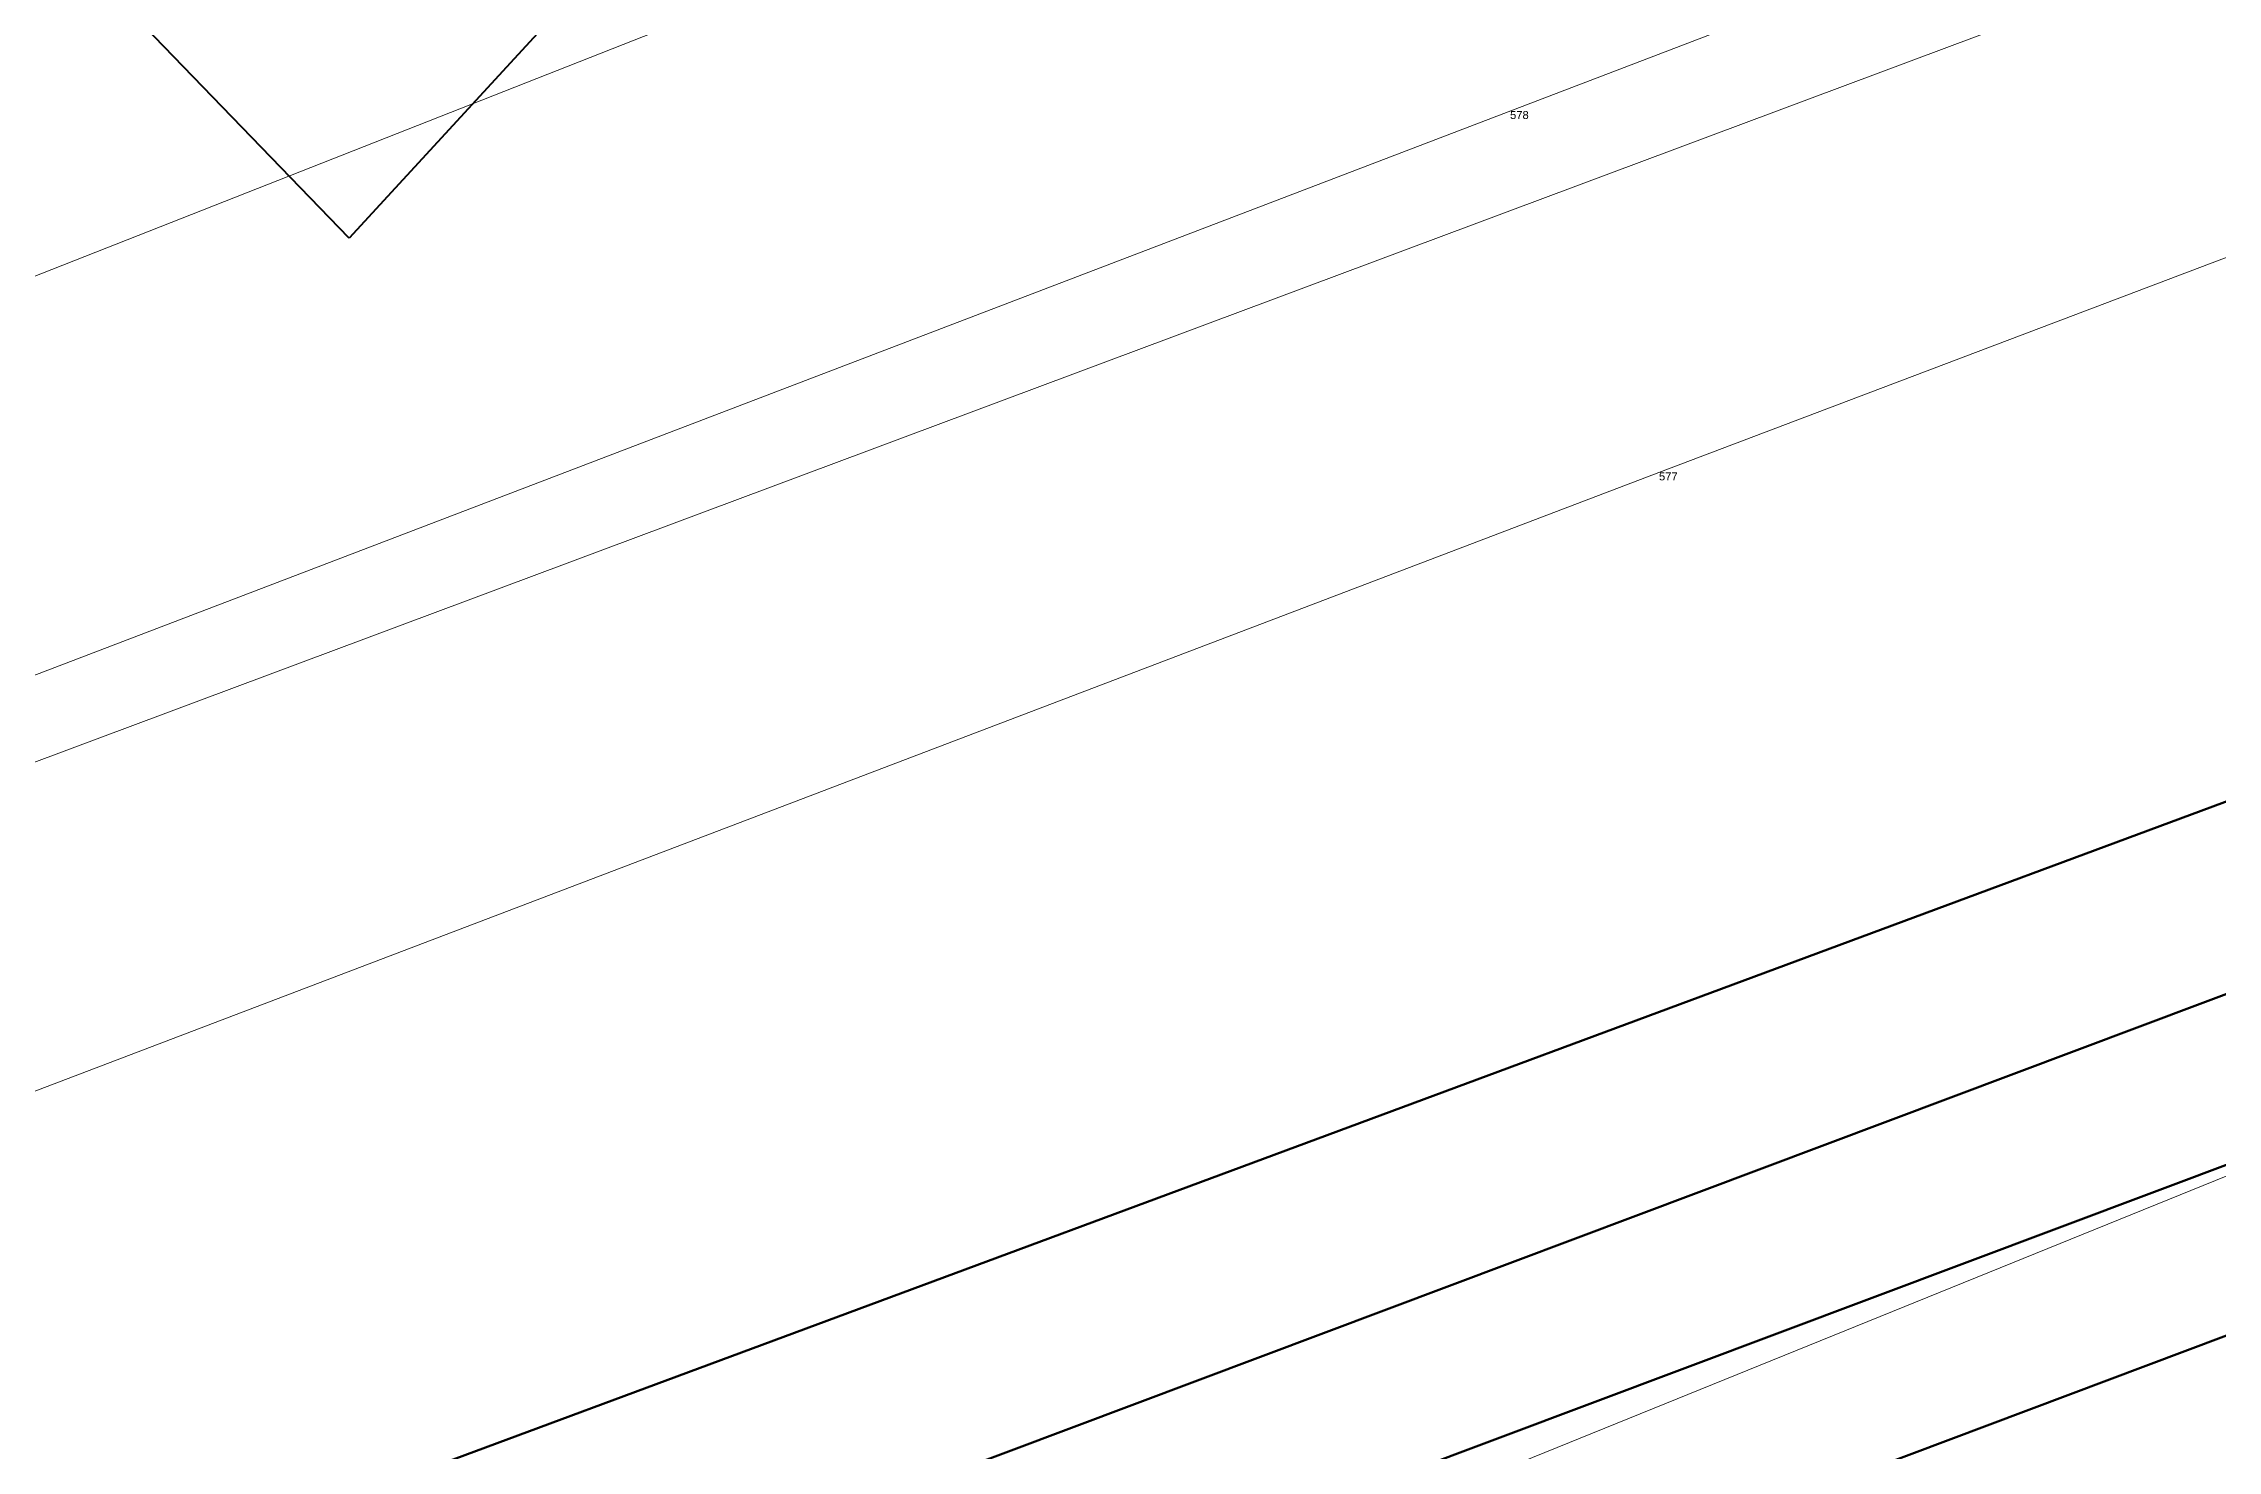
# Model space of a CAD drawing. Header units: metres. Extents: x 245232 to 248406, y 1633796 to 1637634.
# Drawn here: x 245471.5 to 245539.4, y 1637064.2 to 1637108.2 of the extents above; entities that cross this region are included whole.
import ezdxf
from ezdxf.enums import TextEntityAlignment as Align

# ---------------------------------------------------------------- set-up
doc = ezdxf.new("R2010")
doc.units = ezdxf.units.M
doc.header["$MEASUREMENT"] = 0
doc.layers.add('A_revoir_niveau_0', color=7, linetype='Continuous')
doc.layers.add('limites_sections', color=7, linetype='Continuous')
for name, color, linetype, lineweight in [('Emprise', 1, 'Continuous', 30), ('PUD YEUMBEUL NORD MALIKA TP', 7, 'Continuous', 0), ('Toponymie', 7, 'Continuous', 30), ('Tracé KMS3', 7, 'Continuous', 0)]:
    doc.layers.add(name, color=color, linetype=linetype, lineweight=lineweight)
doc.layers.add('LIMITES_PARCELLES', color=7, linetype='Continuous', lineweight=0, true_color=0xffffff)
doc.styles.add('Style-Arial', font='arial.ttf')

msp = doc.modelspace()

# ---------------------------------------------------------------- linework, layer by layer
at = {"layer": 'A_revoir_niveau_0', "color": 7, "linetype": 'Continuous', "lineweight": 13}
for p, q in [((245512.804, 1637117.302), (245403.717, 1637074.342)), ((245521.985, 1637094.792), (245411.074, 1637052.526))]:
    msp.add_line(p, q, dxfattribs=at)
at = {"layer": 'A_revoir_niveau_0', "color": 7, "linetype": 'Continuous', "lineweight": 13, "flags": 128}
for points in [[(245408.833, 1637064.596), (245617.302, 1637144.32), (245705.148, 1637176.756), (245773.663, 1637201.739), (245822.183, 1637219.59), (245892.562, 1637245.511), (245961.684, 1637274.3), (246054.236, 1637312.609), (246146.466, 1637350.878), (246192.693, 1637370.169), (246284.944, 1637408.447)], [(245521.985, 1637094.792), (245622.827, 1637133), (245708.221, 1637164.652), (245778.161, 1637190.411), (245825.955, 1637207.935), (245896.372, 1637233.878), (245966.622, 1637262.874), (246058.697, 1637301.212), (246152.638, 1637340.006), (246197.655, 1637359.097), (246289.647, 1637397.036)]]:
    msp.add_lwpolyline(points, dxfattribs=at)
at = {"layer": 'Emprise', "color": 6, "lineweight": 53, "flags": 128}
msp.add_lwpolyline([(246654.917, 1637532.213), (246503.561, 1637468.453), (246339.308, 1637399.226), (246174.772, 1637330.677), (246009.955, 1637262.807), (245959.033, 1637241.98), (245949.066, 1637237.927), (245901.732, 1637219.096), (245867.53, 1637206.046), (245837.948, 1637195.053), (245785.258, 1637175.517), (245666.841, 1637131.695), (245404.598, 1637034.355), (245407.133, 1637027.526), (245386.779, 1637020.133)], dxfattribs=at)
at = {"layer": 'limites_parcelles'}
msp.add_line((245429.275, 1637028.013), (246242.36, 1637357.731), dxfattribs=at)
at = {"layer": 'limites_sections', "lineweight": 13, "flags": 128}
msp.add_lwpolyline([(245897.722, 1636971.857), (245799.571, 1636923.569), (245677.175, 1636862.609), (245560.123, 1636802.218), (245496.981, 1636773.187), (245385.738, 1637053.755), (245806.576, 1637211.153), (245897.722, 1636971.857)], close=True, dxfattribs=at)
at = {"layer": 'PUD YEUMBEUL NORD MALIKA TP', "color": 30, "linetype": 'Continuous', "lineweight": 40, "flags": 128}
msp.add_lwpolyline([(245863.399, 1637204.393), (245870.075, 1637120.625), (245850.16, 1637117.035), (245833.333, 1637106.981), (245796.714, 1637097.456), (245755.968, 1637080.205), (245723.054, 1637055.546), (245686.546, 1637038.54), (245638.045, 1637023.449), (245593.175, 1637067.271), (245575.149, 1637098.006), (245534.475, 1637160.275), (245481.061, 1637102.112), (245465.348, 1637118.386), (245430.554, 1637140.272), (245393.812, 1637146.702), (245346.857, 1637151.59), (245337.412, 1637152.573)], dxfattribs=at)
at = {"layer": 'Tracé KMS3', "color": 3, "lineweight": 53, "elevation": -8.862, "flags": 128}
for points in [[(246165.947, 1637326.985), (246161.634, 1637325.195), (246003.832, 1637261.058), (245980.662, 1637251.643), (245827.037, 1637189.204), (245748.884, 1637157.722), (245725.835, 1637148.371), (245702.481, 1637139.653), (245488.718, 1637059.33), (245421.573, 1637033.919), (245418.192, 1637032.64)], [(246169.837, 1637317.772), (246165.433, 1637315.944), (246007.597, 1637251.794), (245984.427, 1637242.378), (245830.788, 1637179.935), (245752.632, 1637148.451), (245729.464, 1637139.052), (245705.988, 1637130.288), (245492.246, 1637049.973), (245425.112, 1637024.566), (245420.898, 1637022.972)], [(245750.758, 1637153.087), (245727.65, 1637143.711), (245704.234, 1637134.971), (245680.82, 1637126.172), (245657.408, 1637117.375), (245633.996, 1637108.578), (245610.584, 1637099.781), (245587.172, 1637090.984), (245563.761, 1637082.187), (245540.349, 1637073.39), (245516.937, 1637064.593), (245493.525, 1637055.795), (245490.482, 1637054.652), (245470.124, 1637046.947), (245446.733, 1637038.095), (245423.342, 1637029.242), (245419.545, 1637027.806)]]:
    msp.add_lwpolyline(points, dxfattribs=at)

# ---------------------------------------------------------------- texts
at = {"layer": 'toponymie', "color": 7, "linetype": 'Continuous', "lineweight": 13, "style": 'Style-Arial'}
for s, p in [('578', (245517.332, 1637106.089)), ('578', (245517.332, 1637106.089)), ('578', (245517.332, 1637106.089)), ('577', (245521.985, 1637094.792)), ('577', (245521.985, 1637094.792)), ('577', (245521.985, 1637094.792))]:
    msp.add_text(s, height=0.25, dxfattribs=at).set_placement(p, align=Align.TOP_LEFT)

doc.saveas('drawing.dxf')
